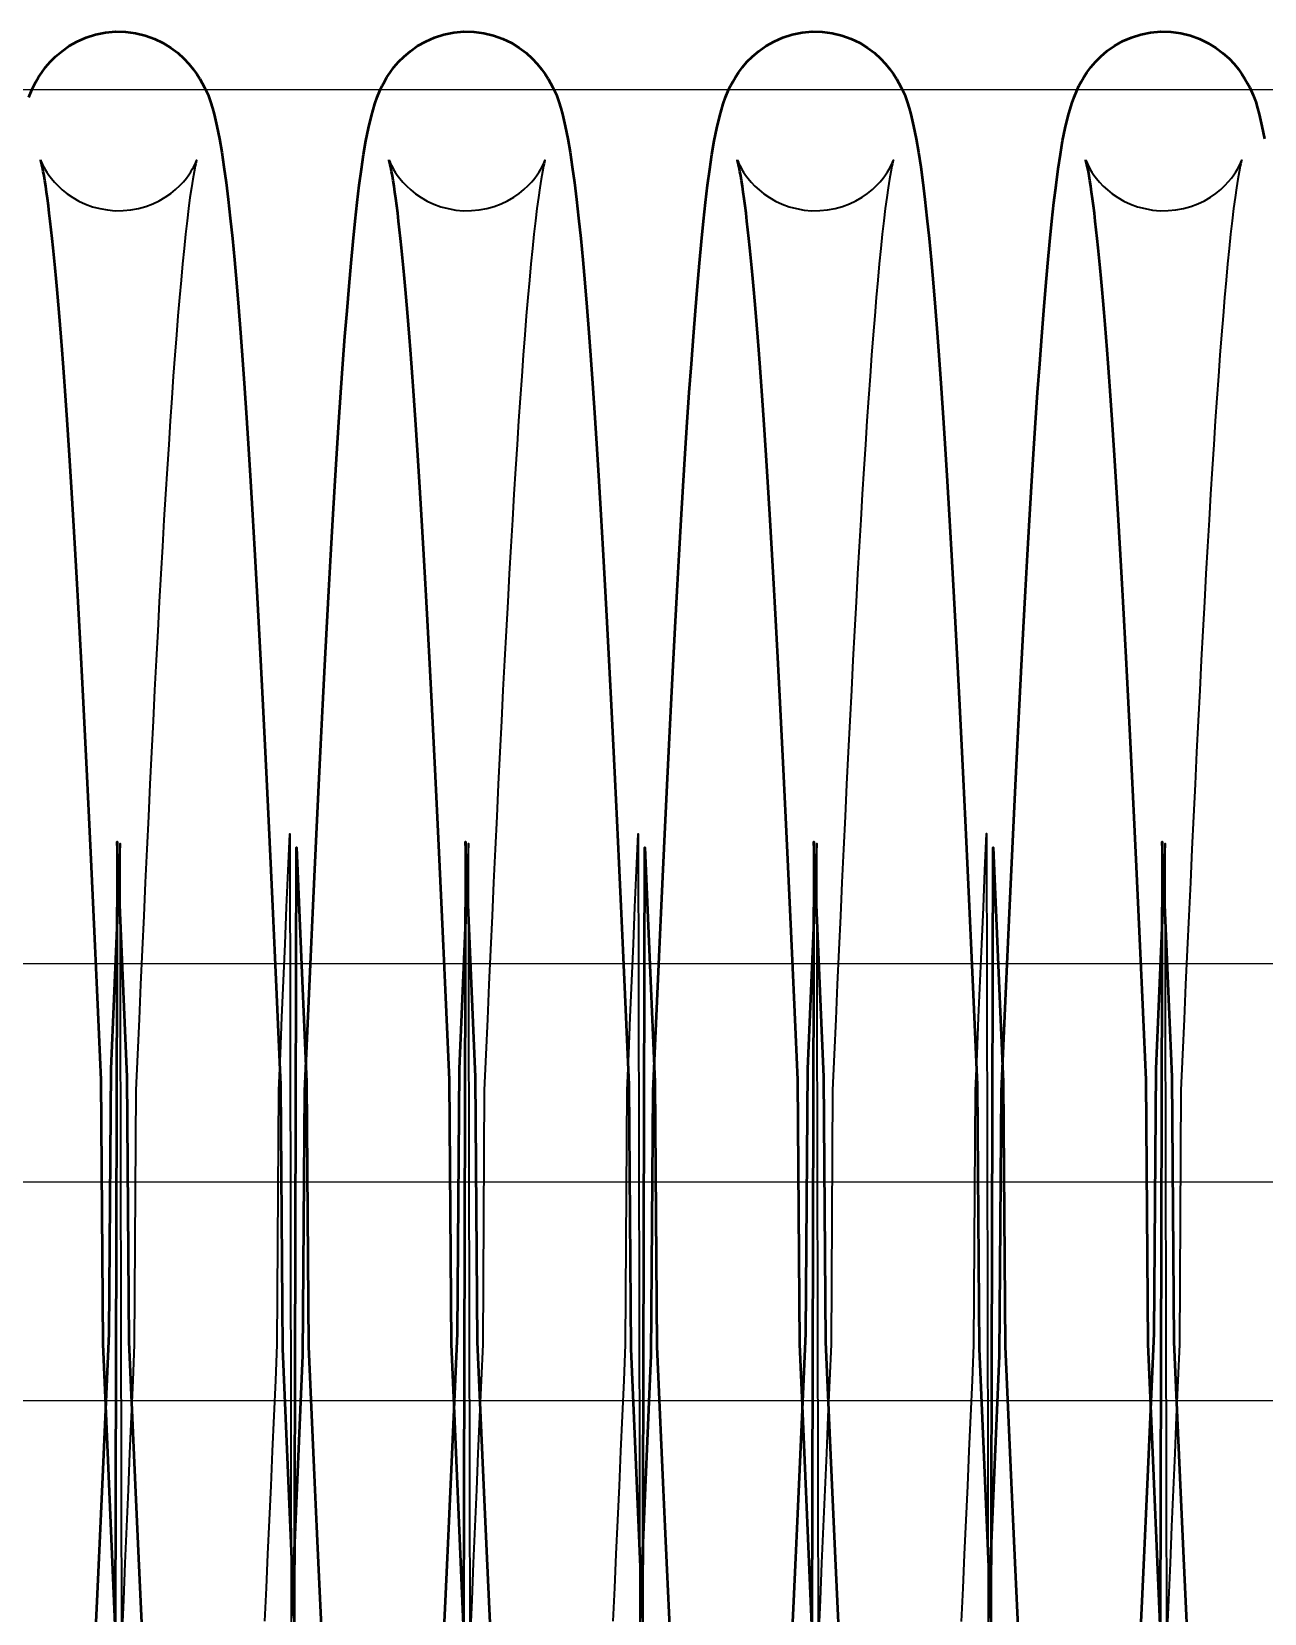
# Model space of a CAD drawing. Header units: millimetres. Extents: x 0 to 190005487, y 0 to 455456909.
# Drawn here: x 90829.36 to 90857.58, y 28299.67 to 28335.88 of the extents above; entities that cross this region are included whole.
import ezdxf

# ---------------------------------------------------------------- set-up
doc = ezdxf.new("R2010")
doc.units = ezdxf.units.MM
doc.header["$LTSCALE"] = 400
doc.header["$MEASUREMENT"] = 0
doc.linetypes.add('ACAD_ISO04W100', pattern=[30, 24, -3, 0, -3])
doc.linetypes.add('CEN', pattern=[35, 30, -2, 1, -2])
doc.layers.get('0').update_dxf_attribs({"linetype": 'CONTINUOUS'})
doc.layers.add('cen', color=1, linetype='ACAD_ISO04W100')
doc.layers.add('가려진 것(ISO)', color=7, linetype='CONTINUOUS', lineweight=35)
doc.layers.add('가시적인 것(ISO)', color=7, linetype='CONTINUOUS', lineweight=50)

# ---------------------------------------------------------------- blocks, each defined once
blk = doc.blocks.new('토션스프링 3')
at = {"layer": '가려진 것(ISO)', "flags": 128}
for points in [[(21462176.903, -50952857.63), (21462176.909, -50952857.647), (21462176.93, -50952857.704), (21462176.974, -50952857.807), (21462177.052, -50952857.966), (21462177.11, -50952858.07), (21462177.183, -50952858.191), (21462177.275, -50952858.328), (21462177.389, -50952858.48), (21462177.529, -50952858.646), (21462177.695, -50952858.822), (21462177.891, -50952859.003), (21462178.117, -50952859.182), (21462178.371, -50952859.355), (21462178.651, -50952859.514), (21462178.953, -50952859.654), (21462179.275, -50952859.77), (21462179.612, -50952859.86), (21462179.961, -50952859.921), (21462180.315, -50952859.952), (21462180.671, -50952859.949), (21462181.026, -50952859.915), (21462181.374, -50952859.851), (21462181.709, -50952859.758), (21462182.029, -50952859.638), (21462182.329, -50952859.495), (21462182.606, -50952859.334), (21462182.857, -50952859.161), (21462183.078, -50952858.981), (21462183.271, -50952858.801), (21462183.435, -50952858.625), (21462183.572, -50952858.459), (21462183.682, -50952858.309), (21462183.772, -50952858.174), (21462183.843, -50952858.056), (21462183.898, -50952857.954), (21462183.941, -50952857.869), (21462183.999, -50952857.742), (21462184.028, -50952857.667), (21462184.04, -50952857.633), (21462184.04, -50952857.635), (21462184.031, -50952857.667), (21462184.015, -50952857.726), (21462183.996, -50952857.808), (21462183.974, -50952857.911), (21462183.922, -50952858.173), (21462183.864, -50952858.505), (21462183.801, -50952858.9), (21462183.736, -50952859.352), (21462183.67, -50952859.857), (21462183.603, -50952860.413), (21462183.535, -50952861.021), (21462183.466, -50952861.678), (21462183.396, -50952862.381), (21462183.326, -50952863.131), (21462183.256, -50952863.924), (21462183.185, -50952864.759), (21462183.115, -50952865.637), (21462183.044, -50952866.559), (21462182.973, -50952867.522), (21462182.902, -50952868.527), (21462182.831, -50952869.57), (21462182.76, -50952870.652), (21462182.688, -50952871.77), (21462182.617, -50952872.923), (21462182.546, -50952874.109), (21462182.474, -50952875.328), (21462182.403, -50952876.578), (21462182.332, -50952877.861), (21462182.261, -50952879.178), (21462182.189, -50952880.526), (21462182.118, -50952881.903), (21462182.046, -50952883.309), (21462181.974, -50952884.741), (21462181.903, -50952886.197), (21462181.831, -50952887.677), (21462181.759, -50952889.177), (21462181.688, -50952890.697), (21462181.617, -50952892.234), (21462181.545, -50952893.791), (21462181.474, -50952895.368), (21462181.402, -50952896.964), (21462181.331, -50952898.577), (21462181.259, -50952900.205), (21462181.187, -50952911.846), (21462181.116, -50952913.499), (21462181.044, -50952915.16), (21462180.973, -50952916.829), (21462180.901, -50952918.502), (21462180.83, -50952920.179), (21462180.758, -50952921.859), (21462180.687, -50952923.543), (21462180.615, -50952925.233), (21462180.544, -50952888.925), (21462180.472, -50952890.618)], [(21462192.85, -50952857.63), (21462192.856, -50952857.647), (21462192.877, -50952857.704), (21462192.92, -50952857.807), (21462192.999, -50952857.966), (21462193.057, -50952858.07), (21462193.13, -50952858.191), (21462193.222, -50952858.328), (21462193.336, -50952858.48), (21462193.475, -50952858.646), (21462193.642, -50952858.822), (21462193.838, -50952859.003), (21462194.064, -50952859.182), (21462194.318, -50952859.355), (21462194.598, -50952859.514), (21462194.9, -50952859.654), (21462195.222, -50952859.77), (21462195.559, -50952859.86), (21462195.908, -50952859.922), (21462196.262, -50952859.952), (21462196.618, -50952859.949), (21462196.973, -50952859.915), (21462197.321, -50952859.851), (21462197.656, -50952859.758), (21462197.976, -50952859.638), (21462198.276, -50952859.495), (21462198.553, -50952859.334), (21462198.804, -50952859.161), (21462199.025, -50952858.981), (21462199.217, -50952858.801), (21462199.382, -50952858.625), (21462199.518, -50952858.459), (21462199.629, -50952858.309), (21462199.719, -50952858.174), (21462199.79, -50952858.056), (21462199.845, -50952857.954), (21462199.888, -50952857.869), (21462199.946, -50952857.742), (21462199.975, -50952857.667), (21462199.987, -50952857.633), (21462199.986, -50952857.635), (21462199.977, -50952857.667), (21462199.962, -50952857.726), (21462199.943, -50952857.808), (21462199.921, -50952857.911), (21462199.869, -50952858.173), (21462199.811, -50952858.505), (21462199.748, -50952858.901), (21462199.683, -50952859.352), (21462199.617, -50952859.857), (21462199.55, -50952860.413), (21462199.482, -50952861.021), (21462199.413, -50952861.678), (21462199.343, -50952862.381), (21462199.273, -50952863.131), (21462199.203, -50952863.924), (21462199.132, -50952864.759), (21462199.062, -50952865.637), (21462198.991, -50952866.559), (21462198.92, -50952867.522), (21462198.849, -50952868.527), (21462198.778, -50952869.571), (21462198.706, -50952870.652), (21462198.635, -50952871.77), (21462198.564, -50952872.923), (21462198.492, -50952874.109), (21462198.421, -50952875.328), (21462198.35, -50952876.578), (21462198.279, -50952877.861), (21462198.207, -50952879.178), (21462198.136, -50952880.526), (21462198.064, -50952881.903), (21462197.993, -50952883.309), (21462197.921, -50952884.741), (21462197.849, -50952886.197), (21462197.778, -50952887.677), (21462197.706, -50952889.177), (21462197.635, -50952890.697), (21462197.564, -50952892.234), (21462197.492, -50952893.791), (21462197.421, -50952895.368), (21462197.349, -50952896.964), (21462197.278, -50952898.577), (21462197.206, -50952900.205), (21462197.134, -50952911.846), (21462197.063, -50952913.499), (21462196.991, -50952915.16), (21462196.919, -50952916.829), (21462196.848, -50952918.502), (21462196.776, -50952920.179), (21462196.705, -50952921.858), (21462196.634, -50952923.543), (21462196.562, -50952925.233), (21462196.491, -50952888.925), (21462196.419, -50952890.618)], [(21462208.797, -50952857.63), (21462208.803, -50952857.647), (21462208.824, -50952857.704), (21462208.867, -50952857.807), (21462208.946, -50952857.966), (21462209.003, -50952858.07), (21462209.077, -50952858.191), (21462209.169, -50952858.328), (21462209.283, -50952858.48), (21462209.422, -50952858.647), (21462209.589, -50952858.823), (21462209.785, -50952859.003), (21462210.011, -50952859.182), (21462210.265, -50952859.355), (21462210.545, -50952859.514), (21462210.847, -50952859.654), (21462211.169, -50952859.77), (21462211.506, -50952859.86), (21462211.855, -50952859.922), (21462212.209, -50952859.952), (21462212.565, -50952859.949), (21462212.92, -50952859.915), (21462213.268, -50952859.851), (21462213.603, -50952859.758), (21462213.923, -50952859.638), (21462214.223, -50952859.494), (21462214.5, -50952859.334), (21462214.751, -50952859.161), (21462214.972, -50952858.981), (21462215.164, -50952858.8), (21462215.329, -50952858.625), (21462215.465, -50952858.459), (21462215.576, -50952858.309), (21462215.666, -50952858.174), (21462215.737, -50952858.056), (21462215.792, -50952857.954), (21462215.835, -50952857.869), (21462215.893, -50952857.742), (21462215.922, -50952857.667), (21462215.934, -50952857.633), (21462215.933, -50952857.635), (21462215.924, -50952857.667), (21462215.909, -50952857.726), (21462215.89, -50952857.808), (21462215.867, -50952857.911), (21462215.816, -50952858.173), (21462215.758, -50952858.505), (21462215.695, -50952858.901), (21462215.63, -50952859.352), (21462215.564, -50952859.857), (21462215.497, -50952860.414), (21462215.429, -50952861.021), (21462215.36, -50952861.678), (21462215.29, -50952862.381), (21462215.22, -50952863.131), (21462215.149, -50952863.924), (21462215.079, -50952864.759), (21462215.009, -50952865.637), (21462214.938, -50952866.559), (21462214.867, -50952867.523), (21462214.796, -50952868.527), (21462214.725, -50952869.571), (21462214.653, -50952870.652), (21462214.582, -50952871.77), (21462214.511, -50952872.923), (21462214.439, -50952874.109), (21462214.368, -50952875.328), (21462214.297, -50952876.578), (21462214.226, -50952877.861), (21462214.154, -50952879.178), (21462214.083, -50952880.526), (21462214.011, -50952881.903), (21462213.94, -50952883.309), (21462213.868, -50952884.741), (21462213.796, -50952886.198), (21462213.725, -50952887.677), (21462213.653, -50952889.177), (21462213.582, -50952890.697), (21462213.51, -50952892.234), (21462213.439, -50952893.791), (21462213.368, -50952895.368), (21462213.296, -50952896.964), (21462213.225, -50952898.577), (21462213.153, -50952900.205), (21462213.081, -50952911.847), (21462213.009, -50952913.499), (21462212.938, -50952915.16), (21462212.866, -50952916.829), (21462212.795, -50952918.502), (21462212.723, -50952920.179), (21462212.652, -50952921.858), (21462212.581, -50952923.543), (21462212.509, -50952925.233), (21462212.438, -50952888.925), (21462212.366, -50952890.618)], [(21462224.744, -50952857.63), (21462224.75, -50952857.647), (21462224.77, -50952857.704), (21462224.814, -50952857.807), (21462224.893, -50952857.966), (21462224.95, -50952858.07), (21462225.024, -50952858.191), (21462225.116, -50952858.328), (21462225.23, -50952858.481), (21462225.369, -50952858.647), (21462225.536, -50952858.823), (21462225.732, -50952859.003), (21462225.958, -50952859.182), (21462226.212, -50952859.355), (21462226.492, -50952859.514), (21462226.794, -50952859.654), (21462227.116, -50952859.77), (21462227.454, -50952859.86), (21462227.802, -50952859.922), (21462228.156, -50952859.952), (21462228.513, -50952859.949), (21462228.867, -50952859.915), (21462229.215, -50952859.851), (21462229.55, -50952859.758), (21462229.87, -50952859.638), (21462230.17, -50952859.494), (21462230.447, -50952859.333), (21462230.698, -50952859.16), (21462230.919, -50952858.981), (21462231.111, -50952858.8), (21462231.276, -50952858.624), (21462231.412, -50952858.459), (21462231.523, -50952858.309), (21462231.613, -50952858.174), (21462231.684, -50952858.056), (21462231.739, -50952857.954), (21462231.782, -50952857.869), (21462231.839, -50952857.742), (21462231.869, -50952857.667), (21462231.88, -50952857.633), (21462231.88, -50952857.635), (21462231.871, -50952857.667), (21462231.856, -50952857.726), (21462231.836, -50952857.808), (21462231.814, -50952857.911), (21462231.763, -50952858.173), (21462231.705, -50952858.505), (21462231.642, -50952858.901), (21462231.577, -50952859.352), (21462231.511, -50952859.857), (21462231.444, -50952860.414), (21462231.375, -50952861.021), (21462231.306, -50952861.678), (21462231.237, -50952862.381), (21462231.167, -50952863.131), (21462231.096, -50952863.924), (21462231.026, -50952864.759), (21462230.955, -50952865.637), (21462230.885, -50952866.559), (21462230.814, -50952867.523), (21462230.743, -50952868.527), (21462230.671, -50952869.571), (21462230.6, -50952870.652), (21462230.529, -50952871.77), (21462230.457, -50952872.923), (21462230.386, -50952874.109), (21462230.315, -50952875.328), (21462230.244, -50952876.578), (21462230.173, -50952877.861), (21462230.101, -50952879.178), (21462230.03, -50952880.526), (21462229.958, -50952881.904), (21462229.886, -50952883.309), (21462229.815, -50952884.741), (21462229.743, -50952886.198), (21462229.672, -50952887.677), (21462229.6, -50952889.177), (21462229.529, -50952890.697), (21462229.457, -50952892.234), (21462229.386, -50952893.79), (21462229.315, -50952895.368), (21462229.243, -50952896.964), (21462229.171, -50952898.577), (21462229.1, -50952900.205), (21462229.028, -50952911.847), (21462228.956, -50952913.499), (21462228.885, -50952915.16), (21462228.813, -50952916.828), (21462228.742, -50952918.502), (21462228.67, -50952920.179), (21462228.599, -50952921.858), (21462228.527, -50952923.543), (21462228.456, -50952925.233), (21462228.384, -50952888.925), (21462228.313, -50952890.618)], [(21462187.159, -50952924.51), (21462187.231, -50952922.988), (21462187.302, -50952921.449), (21462187.374, -50952919.893), (21462187.445, -50952918.32), (21462187.516, -50952916.728), (21462187.588, -50952915.118), (21462187.659, -50952913.493), (21462187.731, -50952911.853), (21462187.802, -50952900.202), (21462187.874, -50952898.54), (21462187.946, -50952896.871), (21462188.017, -50952895.196), (21462188.089, -50952893.516), (21462188.16, -50952891.835), (21462188.231, -50952890.153), (21462188.303, -50952888.469), (21462188.374, -50952924.781), (21462188.446, -50952923.091)], [(21462203.106, -50952924.51), (21462203.178, -50952922.988), (21462203.249, -50952921.448), (21462203.32, -50952919.892), (21462203.392, -50952918.32), (21462203.463, -50952916.728), (21462203.534, -50952915.118), (21462203.606, -50952913.493), (21462203.678, -50952911.853), (21462203.749, -50952900.202), (21462203.821, -50952898.541), (21462203.893, -50952896.871), (21462203.964, -50952895.196), (21462204.036, -50952893.516), (21462204.107, -50952891.834), (21462204.178, -50952890.152), (21462204.25, -50952888.468), (21462204.321, -50952924.78), (21462204.392, -50952923.091)], [(21462219.052, -50952924.525), (21462219.124, -50952923), (21462219.196, -50952921.456), (21462219.267, -50952919.893), (21462219.339, -50952918.315), (21462219.41, -50952916.723), (21462219.481, -50952915.118), (21462219.553, -50952913.499), (21462219.624, -50952911.865), (21462219.695, -50952900.217), (21462219.767, -50952898.557), (21462219.839, -50952896.888), (21462219.91, -50952895.21), (21462219.982, -50952893.527), (21462220.054, -50952891.839), (21462220.125, -50952890.15), (21462220.197, -50952888.461), (21462220.268, -50952924.774), (21462220.339, -50952923.091)]]:
    blk.add_lwpolyline(points, dxfattribs=at)
at = {"layer": '가시적인 것(ISO)', "flags": 128}
for points in [[(21462176.363, -50952854.754), (21462176.5, -50952854.425), (21462176.585, -50952854.245), (21462176.686, -50952854.053), (21462176.807, -50952853.846), (21462176.952, -50952853.625), (21462177.127, -50952853.389), (21462177.337, -50952853.144), (21462177.586, -50952852.894), (21462177.877, -50952852.647), (21462178.209, -50952852.414), (21462178.578, -50952852.204), (21462178.982, -50952852.028), (21462179.413, -50952851.891), (21462179.862, -50952851.799), (21462180.321, -50952851.758), (21462180.785, -50952851.767), (21462181.243, -50952851.826), (21462181.685, -50952851.933), (21462182.107, -50952852.086), (21462182.5, -50952852.276), (21462182.858, -50952852.494), (21462183.174, -50952852.732), (21462183.45, -50952852.981), (21462183.685, -50952853.23), (21462183.882, -50952853.472), (21462184.046, -50952853.703), (21462184.182, -50952853.92), (21462184.3, -50952854.121), (21462184.401, -50952854.311), (21462184.563, -50952854.656), (21462184.681, -50952854.968), (21462184.767, -50952855.255), (21462184.836, -50952855.53), (21462184.965, -50952856.08), (21462185.084, -50952856.658), (21462185.191, -50952857.275), (21462185.291, -50952857.939), (21462185.388, -50952858.66), (21462185.485, -50952859.447), (21462185.58, -50952860.302), (21462185.675, -50952861.223), (21462185.769, -50952862.209), (21462185.862, -50952863.26), (21462185.955, -50952864.373), (21462186.047, -50952865.549), (21462186.139, -50952866.786), (21462186.231, -50952868.082), (21462186.323, -50952869.438), (21462186.415, -50952870.856), (21462186.507, -50952872.334), (21462186.599, -50952873.869), (21462186.691, -50952875.458), (21462186.783, -50952877.098), (21462186.875, -50952878.787), (21462186.966, -50952880.52), (21462187.058, -50952882.295), (21462187.149, -50952884.111), (21462187.24, -50952885.971), (21462187.332, -50952887.873), (21462187.424, -50952889.813), (21462187.516, -50952891.788), (21462187.607, -50952893.794), (21462187.699, -50952895.826), (21462187.791, -50952897.882), (21462187.882, -50952899.957), (21462187.973, -50952912.049), (21462188.065, -50952914.161), (21462188.156, -50952916.293), (21462188.248, -50952918.44), (21462188.34, -50952920.598), (21462188.432, -50952922.763), (21462188.523, -50952924.93), (21462188.615, -50952889.095), (21462188.706, -50952891.255), (21462188.798, -50952893.406), (21462188.889, -50952895.552), (21462188.981, -50952897.692), (21462189.072, -50952899.822), (21462189.164, -50952911.938), (21462189.256, -50952914.035), (21462189.348, -50952916.11), (21462189.439, -50952918.159), (21462189.531, -50952920.177), (21462189.622, -50952922.161), (21462189.713, -50952924.116), (21462189.805, -50952926.04)], [(21462188.446, -50952923.091), (21462188.537, -50952920.927), (21462188.629, -50952918.768), (21462188.721, -50952916.618), (21462188.813, -50952914.48), (21462188.904, -50952912.36), (21462188.996, -50952900.26), (21462189.087, -50952898.186), (21462189.178, -50952896.131), (21462189.27, -50952894.098), (21462189.362, -50952892.09), (21462189.453, -50952890.111), (21462189.545, -50952888.164), (21462189.637, -50952886.253), (21462189.729, -50952884.382), (21462189.82, -50952882.555), (21462189.912, -50952880.774), (21462190.003, -50952879.039), (21462190.095, -50952877.347), (21462190.187, -50952875.701), (21462190.279, -50952874.105), (21462190.371, -50952872.561), (21462190.463, -50952871.071), (21462190.555, -50952869.639), (21462190.647, -50952868.267), (21462190.739, -50952866.958), (21462190.831, -50952865.715), (21462190.924, -50952864.533), (21462191.016, -50952863.413), (21462191.109, -50952862.357), (21462191.203, -50952861.365), (21462191.297, -50952860.439), (21462191.391, -50952859.579), (21462191.485, -50952858.788), (21462191.581, -50952858.059), (21462191.68, -50952857.385), (21462191.788, -50952856.758), (21462191.906, -50952856.17), (21462192.038, -50952855.614), (21462192.201, -50952855.055), (21462192.31, -50952854.754), (21462192.447, -50952854.424), (21462192.532, -50952854.245), (21462192.633, -50952854.052), (21462192.754, -50952853.846), (21462192.899, -50952853.624), (21462193.074, -50952853.389), (21462193.284, -50952853.143), (21462193.533, -50952852.894), (21462193.825, -50952852.647), (21462194.157, -50952852.413), (21462194.526, -50952852.204), (21462194.929, -50952852.028), (21462195.36, -50952851.891), (21462195.809, -50952851.799), (21462196.268, -50952851.758), (21462196.732, -50952851.767), (21462197.19, -50952851.826), (21462197.633, -50952851.934), (21462198.054, -50952852.086), (21462198.447, -50952852.276), (21462198.805, -50952852.494), (21462199.122, -50952852.733), (21462199.397, -50952852.981), (21462199.632, -50952853.23), (21462199.829, -50952853.472), (21462199.993, -50952853.704), (21462200.129, -50952853.92), (21462200.246, -50952854.122), (21462200.347, -50952854.311), (21462200.508, -50952854.657), (21462200.627, -50952854.968), (21462200.714, -50952855.256), (21462200.783, -50952855.53), (21462200.912, -50952856.08), (21462201.03, -50952856.658), (21462201.138, -50952857.275), (21462201.238, -50952857.939), (21462201.335, -50952858.66), (21462201.431, -50952859.447), (21462201.527, -50952860.302), (21462201.622, -50952861.223), (21462201.716, -50952862.209), (21462201.809, -50952863.26), (21462201.902, -50952864.373), (21462201.994, -50952865.549), (21462202.086, -50952866.786), (21462202.178, -50952868.082), (21462202.27, -50952869.438), (21462202.362, -50952870.856), (21462202.454, -50952872.334), (21462202.546, -50952873.869), (21462202.638, -50952875.458), (21462202.729, -50952877.098), (21462202.821, -50952878.786), (21462202.913, -50952880.52), (21462203.005, -50952882.295), (21462203.096, -50952884.111), (21462203.187, -50952885.97), (21462203.279, -50952887.872), (21462203.371, -50952889.813), (21462203.462, -50952891.788), (21462203.554, -50952893.793), (21462203.646, -50952895.826), (21462203.738, -50952897.882), (21462203.829, -50952899.957), (21462203.92, -50952912.049), (21462204.012, -50952914.161), (21462204.103, -50952916.293), (21462204.195, -50952918.44), (21462204.287, -50952920.598), (21462204.379, -50952922.762), (21462204.47, -50952924.93), (21462204.562, -50952889.095), (21462204.653, -50952891.255), (21462204.745, -50952893.406), (21462204.836, -50952895.552), (21462204.928, -50952897.692), (21462205.019, -50952899.822), (21462205.111, -50952911.937), (21462205.203, -50952914.035), (21462205.295, -50952916.11), (21462205.386, -50952918.159), (21462205.478, -50952920.177), (21462205.569, -50952922.162), (21462205.66, -50952924.116), (21462205.752, -50952926.04)], [(21462204.392, -50952923.091), (21462204.484, -50952920.927), (21462204.576, -50952918.768), (21462204.668, -50952916.618), (21462204.759, -50952914.48), (21462204.851, -50952912.359), (21462204.943, -50952900.26), (21462205.034, -50952898.185), (21462205.125, -50952896.131), (21462205.217, -50952894.098), (21462205.309, -50952892.09), (21462205.4, -50952890.111), (21462205.492, -50952888.164), (21462205.584, -50952886.253), (21462205.676, -50952884.382), (21462205.767, -50952882.554), (21462205.859, -50952880.774), (21462205.95, -50952879.038), (21462206.042, -50952877.347), (21462206.134, -50952875.701), (21462206.226, -50952874.105), (21462206.318, -50952872.561), (21462206.41, -50952871.071), (21462206.502, -50952869.639), (21462206.594, -50952868.267), (21462206.686, -50952866.958), (21462206.778, -50952865.714), (21462206.87, -50952864.532), (21462206.963, -50952863.413), (21462207.056, -50952862.357), (21462207.149, -50952861.365), (21462207.244, -50952860.438), (21462207.338, -50952859.578), (21462207.432, -50952858.786), (21462207.528, -50952858.058), (21462207.627, -50952857.384), (21462207.735, -50952856.758), (21462207.853, -50952856.171), (21462207.985, -50952855.614), (21462208.148, -50952855.055), (21462208.257, -50952854.753), (21462208.394, -50952854.424), (21462208.479, -50952854.244), (21462208.58, -50952854.052), (21462208.701, -50952853.846), (21462208.846, -50952853.624), (21462209.021, -50952853.388), (21462209.231, -50952853.143), (21462209.48, -50952852.893), (21462209.772, -50952852.646), (21462210.104, -50952852.413), (21462210.473, -50952852.204), (21462210.877, -50952852.028), (21462211.308, -50952851.891), (21462211.757, -50952851.799), (21462212.216, -50952851.758), (21462212.68, -50952851.767), (21462213.138, -50952851.827), (21462213.581, -50952851.934), (21462214.002, -50952852.086), (21462214.395, -50952852.276), (21462214.753, -50952852.495), (21462215.069, -50952852.733), (21462215.345, -50952852.982), (21462215.579, -50952853.231), (21462215.776, -50952853.473), (21462215.94, -50952853.704), (21462216.076, -50952853.921), (21462216.191, -50952854.122), (21462216.291, -50952854.311), (21462216.453, -50952854.657), (21462216.572, -50952854.969), (21462216.661, -50952855.256), (21462216.731, -50952855.531), (21462216.858, -50952856.079), (21462216.977, -50952856.658), (21462217.085, -50952857.275), (21462217.185, -50952857.939), (21462217.282, -50952858.661), (21462217.378, -50952859.447), (21462217.474, -50952860.301), (21462217.568, -50952861.222), (21462217.662, -50952862.209), (21462217.756, -50952863.259), (21462217.849, -50952864.373), (21462217.941, -50952865.549), (21462218.033, -50952866.785), (21462218.125, -50952868.082), (21462218.217, -50952869.438), (21462218.308, -50952870.856), (21462218.4, -50952872.334), (21462218.492, -50952873.869), (21462218.584, -50952875.458), (21462218.676, -50952877.098), (21462218.768, -50952878.786), (21462218.86, -50952880.52), (21462218.951, -50952882.295), (21462219.043, -50952884.111), (21462219.134, -50952885.97), (21462219.226, -50952887.872), (21462219.318, -50952889.812), (21462219.409, -50952891.787), (21462219.501, -50952893.793), (21462219.593, -50952895.826), (21462219.684, -50952897.882), (21462219.776, -50952899.957), (21462219.867, -50952912.049), (21462219.959, -50952914.161), (21462220.05, -50952916.293), (21462220.142, -50952918.439), (21462220.234, -50952920.597), (21462220.325, -50952922.762), (21462220.417, -50952924.929), (21462220.509, -50952889.095), (21462220.6, -50952891.255), (21462220.691, -50952893.406), (21462220.783, -50952895.552), (21462220.874, -50952897.691), (21462220.966, -50952899.821), (21462221.058, -50952911.937), (21462221.15, -50952914.035), (21462221.241, -50952916.11), (21462221.333, -50952918.159), (21462221.424, -50952920.177), (21462221.516, -50952922.162), (21462221.607, -50952924.116), (21462221.698, -50952926.039)], [(21462220.339, -50952923.091), (21462220.431, -50952920.936), (21462220.522, -50952918.782), (21462220.614, -50952916.634), (21462220.706, -50952914.497), (21462220.797, -50952912.373), (21462220.889, -50952900.267), (21462220.981, -50952898.183), (21462221.072, -50952896.125), (21462221.164, -50952894.098), (21462221.255, -50952892.098), (21462221.346, -50952890.124), (21462221.438, -50952888.181), (21462221.53, -50952886.27), (21462221.622, -50952884.397), (21462221.714, -50952882.564), (21462221.805, -50952880.776), (21462221.897, -50952879.035), (21462221.988, -50952877.345), (21462222.08, -50952875.707), (21462222.172, -50952874.116), (21462222.263, -50952872.576), (21462222.356, -50952871.088), (21462222.448, -50952869.656), (21462222.54, -50952868.281), (21462222.633, -50952866.965), (21462222.725, -50952865.712), (21462222.818, -50952864.524), (21462222.911, -50952863.402), (21462223.004, -50952862.349), (21462223.097, -50952861.361), (21462223.19, -50952860.436), (21462223.285, -50952859.575), (21462223.382, -50952858.777), (21462223.48, -50952858.041), (21462223.581, -50952857.367), (21462223.683, -50952856.751), (21462223.796, -50952856.173), (21462223.931, -50952855.614), (21462224.097, -50952855.051), (21462224.204, -50952854.751), (21462224.342, -50952854.421), (21462224.428, -50952854.241), (21462224.529, -50952854.048), (21462224.65, -50952853.841), (21462224.796, -50952853.62), (21462224.971, -50952853.385), (21462225.183, -50952853.138), (21462225.433, -50952852.888), (21462225.723, -50952852.642), (21462226.057, -50952852.41), (21462226.428, -50952852.201), (21462226.831, -50952852.024), (21462227.261, -50952851.889), (21462227.711, -50952851.799), (21462228.172, -50952851.757), (21462228.634, -50952851.767), (21462229.092, -50952851.828), (21462229.535, -50952851.937), (21462229.956, -50952852.088), (21462230.346, -50952852.279), (21462230.703, -50952852.5), (21462231.022, -50952852.74), (21462231.299, -50952852.989), (21462231.532, -50952853.237), (21462231.728, -50952853.48), (21462231.891, -50952853.71), (21462232.029, -50952853.925), (21462232.148, -50952854.127), (21462232.25, -50952854.315), (21462232.41, -50952854.66), (21462232.525, -50952854.971), (21462232.609, -50952855.259), (21462232.676, -50952855.534), (21462232.807, -50952856.086), (21462232.926, -50952856.665)], [(21462180.472, -50952890.618), (21462180.38, -50952892.783), (21462180.289, -50952894.942), (21462180.197, -50952897.09), (21462180.105, -50952899.224), (21462180.014, -50952911.339), (21462179.923, -50952913.433), (21462179.831, -50952915.51), (21462179.74, -50952917.568), (21462179.648, -50952919.604), (21462179.556, -50952921.613), (21462179.465, -50952923.593), (21462179.373, -50952925.538)], [(21462196.419, -50952890.618), (21462196.327, -50952892.783), (21462196.236, -50952894.942), (21462196.144, -50952897.09), (21462196.052, -50952899.224), (21462195.961, -50952911.339), (21462195.87, -50952913.433), (21462195.778, -50952915.51), (21462195.687, -50952917.568), (21462195.595, -50952919.604), (21462195.503, -50952921.613), (21462195.411, -50952923.593), (21462195.32, -50952925.538)], [(21462181.588, -50952925.881), (21462181.496, -50952923.941), (21462181.404, -50952921.968), (21462181.313, -50952919.965), (21462181.221, -50952917.936), (21462181.13, -50952915.885), (21462181.038, -50952913.815), (21462180.947, -50952911.721), (21462180.855, -50952899.605), (21462180.764, -50952897.471), (21462180.672, -50952895.323), (21462180.58, -50952893.166), (21462180.488, -50952891.003), (21462180.397, -50952888.839), (21462180.305, -50952924.678), (21462180.214, -50952922.523), (21462180.123, -50952920.371), (21462180.031, -50952918.221), (21462179.94, -50952916.078), (21462179.848, -50952913.946), (21462179.756, -50952911.83), (21462179.664, -50952899.733), (21462179.573, -50952897.66), (21462179.481, -50952895.614), (21462179.39, -50952893.6), (21462179.299, -50952891.614), (21462179.207, -50952889.655), (21462179.116, -50952887.728), (21462179.024, -50952885.836), (21462178.932, -50952883.984), (21462178.841, -50952882.174), (21462178.749, -50952880.41), (21462178.658, -50952878.696), (21462178.612, -50952877.859), (21462178.567, -50952877.036), (21462178.476, -50952875.426), (21462178.384, -50952873.867), (21462178.293, -50952872.362), (21462178.201, -50952870.912), (21462178.11, -50952869.523), (21462178.019, -50952868.195), (21462177.973, -50952867.556), (21462177.928, -50952866.933), (21462177.883, -50952866.328), (21462177.838, -50952865.74), (21462177.792, -50952865.17), (21462177.747, -50952864.618), (21462177.656, -50952863.563), (21462177.611, -50952863.06), (21462177.565, -50952862.575), (21462177.519, -50952862.108), (21462177.474, -50952861.66), (21462177.428, -50952861.232), (21462177.384, -50952860.823), (21462177.339, -50952860.435), (21462177.296, -50952860.069), (21462177.253, -50952859.724), (21462177.211, -50952859.402), (21462177.17, -50952859.103), (21462177.13, -50952858.828), (21462177.092, -50952858.577), (21462177.055, -50952858.352), (21462177.019, -50952858.152), (21462176.985, -50952857.978), (21462176.953, -50952857.834), (21462176.928, -50952857.724), (21462176.91, -50952857.654), (21462176.903, -50952857.63)], [(21462212.366, -50952890.618), (21462212.274, -50952892.783), (21462212.182, -50952894.942), (21462212.091, -50952897.09), (21462211.999, -50952899.224), (21462211.908, -50952911.339), (21462211.816, -50952913.433), (21462211.725, -50952915.51), (21462211.634, -50952917.568), (21462211.542, -50952919.604), (21462211.45, -50952921.613), (21462211.358, -50952923.593), (21462211.267, -50952925.538)], [(21462197.535, -50952925.881), (21462197.443, -50952923.941), (21462197.351, -50952921.967), (21462197.259, -50952919.964), (21462197.168, -50952917.936), (21462197.076, -50952915.885), (21462196.985, -50952913.815), (21462196.894, -50952911.721), (21462196.802, -50952899.605), (21462196.711, -50952897.471), (21462196.619, -50952895.323), (21462196.527, -50952893.166), (21462196.435, -50952891.003), (21462196.344, -50952888.839), (21462196.252, -50952924.678), (21462196.161, -50952922.523), (21462196.07, -50952920.37), (21462195.978, -50952918.22), (21462195.887, -50952916.077), (21462195.795, -50952913.946), (21462195.703, -50952911.829), (21462195.611, -50952899.733), (21462195.52, -50952897.659), (21462195.428, -50952895.614), (21462195.337, -50952893.6), (21462195.246, -50952891.613), (21462195.154, -50952889.655), (21462195.063, -50952887.728), (21462194.971, -50952885.836), (21462194.879, -50952883.983), (21462194.788, -50952882.173), (21462194.696, -50952880.41), (21462194.605, -50952878.696), (21462194.559, -50952877.859), (21462194.514, -50952877.036), (21462194.422, -50952875.426), (21462194.331, -50952873.867), (21462194.24, -50952872.361), (21462194.148, -50952870.912), (21462194.057, -50952869.522), (21462193.966, -50952868.195), (21462193.92, -50952867.556), (21462193.875, -50952866.933), (21462193.83, -50952866.328), (21462193.784, -50952865.74), (21462193.739, -50952865.17), (21462193.694, -50952864.618), (21462193.603, -50952863.562), (21462193.557, -50952863.06), (21462193.512, -50952862.575), (21462193.466, -50952862.108), (21462193.42, -50952861.66), (21462193.375, -50952861.232), (21462193.33, -50952860.823), (21462193.286, -50952860.435), (21462193.243, -50952860.069), (21462193.2, -50952859.724), (21462193.158, -50952859.402), (21462193.117, -50952859.103), (21462193.077, -50952858.828), (21462193.039, -50952858.578), (21462193.001, -50952858.352), (21462192.966, -50952858.152), (21462192.932, -50952857.978), (21462192.9, -50952857.834), (21462192.874, -50952857.724), (21462192.857, -50952857.654), (21462192.85, -50952857.63)], [(21462228.313, -50952890.618), (21462228.221, -50952892.783), (21462228.129, -50952894.942), (21462228.038, -50952897.09), (21462227.946, -50952899.224), (21462227.855, -50952911.339), (21462227.763, -50952913.432), (21462227.672, -50952915.51), (21462227.58, -50952917.568), (21462227.489, -50952919.604), (21462227.397, -50952921.614), (21462227.305, -50952923.593), (21462227.213, -50952925.538)], [(21462213.481, -50952925.881), (21462213.39, -50952923.94), (21462213.298, -50952921.967), (21462213.206, -50952919.964), (21462213.115, -50952917.935), (21462213.023, -50952915.885), (21462212.932, -50952913.815), (21462212.841, -50952911.721), (21462212.749, -50952899.604), (21462212.657, -50952897.47), (21462212.566, -50952895.322), (21462212.474, -50952893.165), (21462212.382, -50952891.002), (21462212.291, -50952888.839), (21462212.199, -50952924.678), (21462212.108, -50952922.523), (21462212.017, -50952920.37), (21462211.925, -50952918.22), (21462211.833, -50952916.077), (21462211.742, -50952913.945), (21462211.65, -50952911.829), (21462211.558, -50952899.732), (21462211.467, -50952897.659), (21462211.375, -50952895.614), (21462211.284, -50952893.6), (21462211.193, -50952891.613), (21462211.101, -50952889.654), (21462211.009, -50952887.727), (21462210.918, -50952885.835), (21462210.826, -50952883.982), (21462210.734, -50952882.173), (21462210.643, -50952880.409), (21462210.552, -50952878.696), (21462210.506, -50952877.859), (21462210.46, -50952877.036), (21462210.369, -50952875.426), (21462210.278, -50952873.866), (21462210.187, -50952872.361), (21462210.095, -50952870.911), (21462210.004, -50952869.521), (21462209.913, -50952868.194), (21462209.867, -50952867.555), (21462209.822, -50952866.933), (21462209.776, -50952866.327), (21462209.731, -50952865.739), (21462209.686, -50952865.17), (21462209.641, -50952864.617), (21462209.596, -50952864.082), (21462209.55, -50952863.562), (21462209.504, -50952863.059), (21462209.459, -50952862.574), (21462209.413, -50952862.108), (21462209.367, -50952861.66), (21462209.322, -50952861.232), (21462209.277, -50952860.823), (21462209.233, -50952860.436), (21462209.19, -50952860.069), (21462209.147, -50952859.725), (21462209.105, -50952859.403), (21462209.064, -50952859.104), (21462209.024, -50952858.829), (21462208.986, -50952858.578), (21462208.948, -50952858.352), (21462208.913, -50952858.152), (21462208.878, -50952857.978), (21462208.847, -50952857.833), (21462208.821, -50952857.724), (21462208.804, -50952857.654), (21462208.797, -50952857.63)], [(21462229.428, -50952925.88), (21462229.337, -50952923.939), (21462229.245, -50952921.966), (21462229.153, -50952919.963), (21462229.061, -50952917.935), (21462228.97, -50952915.885), (21462228.879, -50952913.815), (21462228.787, -50952911.72), (21462228.696, -50952899.603), (21462228.604, -50952897.469), (21462228.512, -50952895.321), (21462228.421, -50952893.164), (21462228.329, -50952891.001), (21462228.237, -50952888.838), (21462228.146, -50952924.678), (21462228.055, -50952922.523), (21462227.963, -50952920.369), (21462227.872, -50952918.219), (21462227.78, -50952916.076), (21462227.688, -50952913.944), (21462227.597, -50952911.827), (21462227.505, -50952899.731), (21462227.413, -50952897.658), (21462227.322, -50952895.613), (21462227.231, -50952893.6), (21462227.139, -50952891.612), (21462227.048, -50952889.653), (21462226.956, -50952887.726), (21462226.864, -50952885.834), (21462226.773, -50952883.981), (21462226.681, -50952882.171), (21462226.59, -50952880.408), (21462226.498, -50952878.695), (21462226.453, -50952877.859), (21462226.407, -50952877.036), (21462226.316, -50952875.425), (21462226.225, -50952873.866), (21462226.133, -50952872.36), (21462226.042, -50952870.91), (21462225.951, -50952869.52), (21462225.859, -50952868.193), (21462225.814, -50952867.554), (21462225.769, -50952866.932), (21462225.723, -50952866.327), (21462225.678, -50952865.739), (21462225.633, -50952865.169), (21462225.588, -50952864.617), (21462225.542, -50952864.081), (21462225.497, -50952863.561), (21462225.451, -50952863.059), (21462225.405, -50952862.574), (21462225.36, -50952862.107), (21462225.314, -50952861.66), (21462225.269, -50952861.231), (21462225.224, -50952860.823), (21462225.18, -50952860.436), (21462225.137, -50952860.069), (21462225.094, -50952859.725), (21462225.052, -50952859.403), (21462225.011, -50952859.104), (21462224.972, -50952858.829), (21462224.933, -50952858.578), (21462224.895, -50952858.352), (21462224.86, -50952858.152), (21462224.825, -50952857.977), (21462224.794, -50952857.833), (21462224.768, -50952857.724), (21462224.75, -50952857.654), (21462224.744, -50952857.63)]]:
    blk.add_lwpolyline(points, dxfattribs=at)
blk = doc.blocks.new('토션스프링1234')
blk.add_blockref('토션스프링 3', (188.103, -4314.906))
blk = doc.blocks.new('A$C643E1396')
at = {"color": 3}
for p, q in [((1013.447, 4181.266, 5.641), (2113.531, 4181.266, 173.534)), ((938.443, 4161.265, 5.656), (2188.507, 4161.265, 27.826)), ((938.443, 4151.264, 5.656), (2188.507, 4151.264, 27.826))]:
    blk.add_line(p, q, dxfattribs=at)
at = {"layer": 'cen', "linetype": 'CEN'}
blk.add_line((898.441, 4156.264, 5.641), (2301.013, 4156.264, 173.534), dxfattribs=at)
at = {"xscale": 0.5000256451997451, "yscale": 0.5000256451997451, "zscale": 0.5000256451997451}
blk.add_blockref('토션스프링1234', (-10730262.381, 25484072.728, 89.588), dxfattribs=at)

msp = doc.modelspace()

# ---------------------------------------------------------------- block references
msp.add_blockref('A$C643E1396', (89359.039, 24153.286))

doc.saveas('drawing.dxf')
